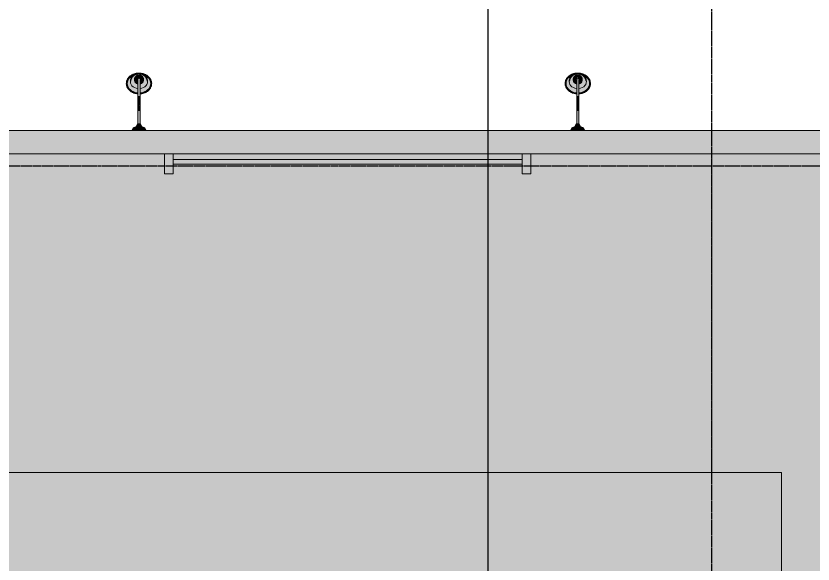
# Model space of a CAD drawing. Header units: inches. Extents: x 9391 to 11530, y 1186 to 2858.
# Drawn here: x 10289.8 to 10563.9, y 2171.1 to 2359.4 of the extents above; entities that cross this region are included whole.
import ezdxf

# ---------------------------------------------------------------- set-up
doc = ezdxf.new("R2010")
doc.units = ezdxf.units.IN
doc.header["$MEASUREMENT"] = 0
doc.linetypes.add('Grid Line 1_2_', pattern=[0.875, 0.5, -0.125, 0.125, -0.125])
doc.linetypes.add('Čerchovaná', pattern=[0.625, 0.25, -0.1875, 0, -0.1875])
for name, color, linetype, lineweight in [('A-DOOR', 31, 'Continuous', 13), ('A-DOOR-1', 31, 'Čerchovaná', 9), ('A-ROOF', 132, 'Continuous', 13), ('A-ROOF-1', 132, 'Continuous', 5), ('E-LITE-EQPM', 33, 'Continuous', 9), ('G-ANNO-SYMB-1', 111, 'Continuous', 30), ('S-FNDN', 32, 'Continuous', 13), ('S-FNDN-1', 32, 'Continuous', 5), ('S-GRID-1', 1, 'Grid Line 1_2_', 30)]:
    doc.layers.add(name, color=color, linetype=linetype, lineweight=lineweight)

# ---------------------------------------------------------------- blocks, each defined once
blk = doc.blocks.new('Doors_Industrial_Loading-Systems_Sectional-Overhead-Door_Standard-Lift_Full-Vision - 3000 x 3000 mm-1714865-FLOOR PLAN - ROOF')
at = {"layer": 'A-DOOR'}
for p, q in [((-62.99, 4), (-62.99, 10.89)), ((-62.99, 10.89), (-60.04, 10.89)), ((-60.04, 10.89), (-60.04, 4)), ((62.99, 10.89), (60.04, 10.89)), ((60.04, 10.89), (60.04, 4)), ((62.99, 10.89), (60.04, 10.89)), ((60.04, 10.89), (60.04, 4)), ((62.99, 4), (62.99, 10.89)), ((62.99, 4), (62.99, 10.89)), ((-60.04, 7.54), (60.04, 7.54)), ((60.04, 5.97), (-60.04, 5.97)), ((-60.04, 4), (-62.99, 4)), ((60.04, 4), (62.99, 4)), ((60.04, 4), (62.99, 4))]:
    blk.add_line(p, q, dxfattribs=at)
at = {"layer": 'A-DOOR-1'}
for p, q in [((-59.06, 4), (59.06, 4)), ((59.06, -4), (-59.06, -4))]:
    blk.add_line(p, q, dxfattribs=at)
blk = doc.blocks.new('265000 - LIGHTING - GOOSENECK LIGHTING - TYPE A - 265000 - Lighting - Gooseneck Lighting - Type A-V10-FLOOR PLAN - ROOF')
at = {"layer": 'E-LITE-EQPM'}
for points in [[(-12.63, 0.37), (-12.74, 1.21), (-12.91, 1.8), (-13.35, 2.67), (-13.66, 3.09), (-14.16, 3.6), (-14.93, 4.09), (-15.62, 4.31), (-16.18, 4.36), (-16.75, 4.29), (-17.25, 4.15), (-17.93, 3.76), (-18.37, 3.4), (-18.78, 2.93), (-19.1, 2.43), (-19.4, 1.76), (-19.63, 0.85), (-19.71, 0), (-19.63, 0), (-19.4, 1.44), (-18.88, 2.59), (-18.19, 3.43), (-17.23, 4.02), (-16.18, 4.22), (-15.05, 3.97), (-14.22, 3.49), (-13.29, 2.23), (-12.89, 1.15), (-12.79, 0.37), (-12.65, 0.37)], [(-12.79, 0.37), (-12.94, 1.38), (-13.49, 2.59), (-14.16, 3.42), (-15.12, 4.02), (-16.18, 4.22), (-17.32, 3.97), (-18.22, 3.4), (-18.99, 2.45), (-19.48, 1.15), (-19.61, 0), (-19.56, 0), (-19.42, 0.95), (-19.29, 1.38), (-19.21, 1.55), (-18.61, 2.69), (-17.83, 3.49), (-16.75, 3.97), (-15.52, 3.93), (-14.46, 3.42), (-13.61, 2.48), (-13.08, 1.31), (-12.93, 0.37), (-12.84, 0.37)], [(-14.45, 0.37), (-14.61, 1.22), (-15.12, 2.12), (-15.91, 2.75), (-16.81, 2.97), (-17.7, 2.75), (-17.93, 2.67), (-18.31, 2.46), (-18.78, 2.05), (-18.99, 1.8), (-19.34, 1.15), (-19.48, 0.67), (-19.54, 0), (-19.08, 0), (-18.93, 0.63), (-18.63, 1.08), (-18.17, 1.4), (-17.8, 1.53), (-17.24, 1.53), (-16.7, 1.33), (-16.3, 0.99), (-16.03, 0.52), (-15.99, 0.37), (-14.48, 0.37)], [(-12.95, 0.37), (-13.09, 1.38), (-13.73, 2.67), (-14.64, 3.54), (-15.61, 3.97), (-16.75, 3.97), (-17.9, 3.42), (-18.76, 2.48), (-19.31, 1.31), (-19.25, 1.36), (-18.78, 2.05), (-18.36, 2.42), (-18.04, 2.62), (-17.53, 2.81), (-17.26, 2.88), (-16.75, 2.96), (-15.81, 2.68), (-15.08, 2.08), (-14.57, 1.14), (-14.45, 0.37), (-13.09, 0.37)], [(-12.63, -0.38), (-12.79, -0.38), (-12.94, -1.38), (-13.49, -2.59), (-14.16, -3.42), (-15.18, -4.03), (-16.18, -4.22), (-17.32, -3.97), (-18.22, -3.4), (-19.02, -2.36), (-19.47, -1.2), (-19.63, 0), (-19.71, 0), (-19.6, -1.1), (-19.27, -2.11), (-18.73, -3), (-18.59, -3.18), (-18.05, -3.68), (-17.51, -4.02), (-16.99, -4.22), (-16.5, -4.33), (-16.16, -4.36), (-15.52, -4.27), (-14.94, -4.08), (-14.54, -3.87), (-13.9, -3.37), (-13.66, -3.09), (-13.3, -2.59), (-12.89, -1.75), (-12.68, -1), (-12.64, -0.43)], [(-12.79, -0.38), (-12.95, -0.38), (-13.1, -1.39), (-13.66, -2.59), (-14.64, -3.54), (-15.61, -3.97), (-16.75, -3.97), (-17.9, -3.42), (-18.76, -2.48), (-19.38, -1.08), (-19.54, -0.43), (-19.56, 0), (-19.63, 0), (-19.43, -1.38), (-18.88, -2.6), (-18.21, -3.42), (-17.25, -4.02), (-16.18, -4.22), (-15.05, -3.97), (-14.16, -3.42), (-13.4, -2.48), (-12.89, -1.2), (-12.82, -0.67)], [(-14.45, -0.38), (-16.01, -0.41), (-16.07, -0.6), (-16.36, -1.06), (-16.83, -1.4), (-17.35, -1.54), (-17.9, -1.5), (-18.36, -1.29), (-18.72, -0.97), (-18.99, -0.46), (-19.08, 0), (-19.56, 0), (-19.5, -0.67), (-19.26, -1.31), (-18.94, -1.85), (-18.5, -2.31), (-17.92, -2.69), (-17.72, -2.77), (-16.81, -2.97), (-15.88, -2.74), (-15.08, -2.08), (-14.57, -1.14), (-14.48, -0.57)], [(-16.07, -0.38), (-16.26, -0.41), (-16.34, -0.66), (-16.87, -1.15), (-17.47, -1.31), (-18.18, -1.08), (-18.61, -0.62), (-18.78, 0), (-18.97, 0), (-18.72, -0.79), (-18.21, -1.3), (-17.47, -1.5), (-16.72, -1.3), (-16.17, -0.75), (-16.1, -0.48)], [(-16.07, 0.37), (-16.17, 0.75), (-16.77, 1.31), (-17.47, 1.5), (-18.27, 1.24), (-18.77, 0.74), (-18.95, 0), (-18.78, 0), (-18.57, 0.69), (-18.05, 1.16), (-17.43, 1.3), (-16.77, 1.1), (-16.32, 0.6), (-16.21, 0.37), (-16.08, 0.37)], [(-16.26, 0.37), (-16.33, 0.66), (-16.87, 1.15), (-17.47, 1.31), (-18.18, 1.08), (-18.61, 0.62), (-18.78, 0), (-18.53, 0.03), (-18.28, 0.67), (-17.79, 1.02), (-17.1, 0.99), (-16.6, 0.63), (-16.5, 0.37), (-16.31, 0.37)], [(-16.26, -0.38), (-16.52, -0.38), (-16.64, -0.66), (-17.14, -1.02), (-17.83, -0.99), (-18.35, -0.59), (-18.54, 0), (-18.78, 0), (-18.59, -0.67), (-18.05, -1.16), (-17.43, -1.3), (-16.77, -1.1), (-16.31, -0.59), (-16.26, -0.39)], [(-16.52, 0.37), (-16.6, 0.63), (-17.14, 1.02), (-17.83, 1), (-18.35, 0.57), (-18.54, 0), (-18, 0.04), (-17.84, 0.39), (-17.44, 0.53), (-17, 0.37), (-16.75, 0.37)], [(-16.52, -0.38), (-17.13, -0.4), (-17.49, -0.53), (-17.85, -0.37), (-18.01, 0), (-18.54, 0), (-18.28, -0.67), (-17.79, -1.02), (-17.1, -0.99), (-16.6, -0.63), (-16.55, -0.46)], [(-17.08, -0.38), (-17.64, -0.33), (-17.66, -0.28), (-17.68, -0.24), (-17.76, -0.23), (-17.83, -0.09), (-17.85, 0), (-18, -0.04), (-17.8, -0.4), (-17.44, -0.53), (-17.08, -0.38)], [(-17.08, 0.37), (-17.08, 0.38), (-17.49, 0.53), (-17.85, 0.37), (-17.97, 0), (-17.84, 0.03), (-17.77, 0.21), (-17.64, 0.33), (-17.47, 0.37), (-17.08, 0.37)], [(-11.84, 0), (-11.88, 0.19), (-11.99, 0.32), (-12.14, 0.37), (-17.64, 0.33), (-17.75, 0.24), (-17.83, 0.09), (-17.82, -0.12), (-17.75, -0.24), (-17.66, -0.28), (-17.64, -0.33), (-17.44, -0.38), (-12.06, -0.36), (-11.93, -0.27), (-11.85, -0.1)], [(-8.7, 0), (-8.74, 0.19), (-8.85, 0.32), (-8.99, 0.37), (-12.06, 0.36), (-11.93, 0.27), (-11.85, 0.1), (-11.85, -0.1), (-11.95, -0.29), (-12.06, -0.36), (-11.93, -0.38), (-8.92, -0.36), (-8.79, -0.27), (-8.71, -0.06)], [(-6.66, -0.06), (-6.66, 0.37), (-8.92, 0.36), (-8.79, 0.27), (-8.7, 0.04), (-8.73, -0.15), (-8.81, -0.29), (-8.92, -0.36), (-8.79, -0.38), (-6.66, -0.36), (-6.66, -0.1)], [(-2.25, -0.17), (-2.25, 0.37), (-6.66, 0.36), (-6.66, -0.38), (-2.25, -0.33), (-2.25, -0.19)], [(-2.11, 0.44), (-2.25, 0.3), (-2.25, 0), (-2.11, 0), (-2.11, 0.43)], [(-2.11, -0.27), (-2.11, 0), (-2.25, 0), (-2.22, -0.36), (-2.11, -0.4), (-2.11, -0.27)], [(-1.35, 0.93), (-2.11, 0.58), (-2.11, 0), (-1.35, 0), (-1.35, 0.87)], [(-1.35, -0.4), (-1.35, 0), (-2.11, -0.01), (-2.11, -0.63), (-1.35, -0.93), (-1.35, -0.43)], [(-0.98, 0.75), (-0.99, 1.92), (-1.35, 0.87), (-1.35, 0), (-0.98, 0), (-0.98, 0.75)], [(-0.98, -0.43), (-0.98, 0), (-1.35, -0.02), (-1.33, -0.99), (-0.98, -1.92), (-0.98, -0.53)], [(0, 0), (0, 2.4), (-0.98, 1.92), (-0.98, 0), (-0.82, 0)], [(0, -1.95), (0, 0), (-0.98, 0), (-0.98, -1.95), (0, -2.4), (0, -2.16)], [(-12.95, -0.38), (-14.45, -0.38), (-14.58, -1.16), (-15.12, -2.12), (-15.88, -2.74), (-16.81, -2.97), (-17.75, -2.76), (-17.93, -2.68), (-18.36, -2.41), (-18.78, -2.04), (-19.11, -1.6), (-19.28, -1.35), (-19.2, -1.55), (-18.7, -2.6), (-17.73, -3.54), (-16.75, -3.97), (-15.52, -3.93), (-14.46, -3.42), (-13.61, -2.48), (-13.08, -1.31), (-13.05, -1.08)]]:
    blk.add_hatch(color=256, dxfattribs=at).paths.add_polyline_path(points, flags=0)
h = blk.add_hatch(color=256, dxfattribs=at)
h.paths.add_polyline_path([(-16.17, 0.75), (-16.33, 1.02), (-16.41, 1.1), (-16.83, 1.4), (-17.37, 1.54), (-17.87, 1.51), (-18.35, 1.3), (-18.72, 0.97), (-18.98, 0.51), (-19.08, 0), (-18.97, 0), (-18.76, 0.75), (-18.21, 1.3), (-17.47, 1.5), (-16.66, 1.24), (-16.19, 0.77)], flags=0)
h.paths.add_polyline_path([(-16.01, 0.37), (-16.07, 0.6), (-16.14, 0.66), (-16.04, 0.37), (-16.01, 0.37)], flags=0)
h = blk.add_hatch(color=256, dxfattribs=at)
h.paths.add_polyline_path([(-16.17, -0.75), (-16.77, -1.31), (-17.47, -1.5), (-18.27, -1.24), (-18.79, -0.67), (-18.99, 0), (-19.08, 0), (-18.97, -0.56), (-18.63, -1.08), (-18.17, -1.4), (-17.76, -1.53), (-17.24, -1.53), (-16.68, -1.31), (-16.28, -0.95), (-16.19, -0.8)], flags=0)
h.paths.add_polyline_path([(-16.01, -0.38), (-16.07, -0.4), (-16.11, -0.67), (-16.03, -0.48), (-16.01, -0.4)], flags=0)
for p, q in [((-8.99, 0.37), (-12.14, 0.37)), ((-2.25, 0.37), (-6.66, 0.37)), ((-2.11, 0.63), (-2.25, 0.49)), ((-2.25, 0.38), (-2.25, 0)), ((-2.25, 0.37), (-2.25, 0.36)), ((-1.35, 0.98), (-2.11, 0.63)), ((-2.11, 0), (-2.11, 0.63)), ((-0.98, 2), (-1.35, 0.98)), ((-1.35, 0.93), (-1.35, 0)), ((0, 2.46), (-0.98, 2)), ((-0.98, 1.95), (-0.98, 0)), ((-12.14, -0.38), (-8.99, -0.38)), ((-6.66, -0.38), (-2.25, -0.38)), ((-2.25, 0), (-2.25, -0.38)), ((-2.25, -0.36), (-2.25, -0.38)), ((-2.25, -0.49), (-2.11, -0.63)), ((-2.11, -0.63), (-2.11, 0)), ((-2.11, -0.63), (-1.35, -0.98)), ((-1.35, 0), (-1.35, -0.93)), ((-1.35, -0.98), (-0.98, -2)), ((-0.98, 0), (-0.98, -1.95)), ((-0.98, -2), (0, -2.46))]:
    blk.add_line(p, q, dxfattribs=at)
at = {"layer": 'E-LITE-EQPM', "flags": 128}
for points in [[(-12.59, 0.37), (-12.61, 0.52), (-12.63, 0.69), (-12.65, 0.86), (-12.68, 1.03), (-12.72, 1.2), (-12.76, 1.37), (-12.81, 1.53), (-12.86, 1.69), (-12.92, 1.85), (-12.98, 2.01), (-13.05, 2.16), (-13.12, 2.31), (-13.2, 2.46), (-13.28, 2.6), (-13.37, 2.74), (-13.46, 2.87), (-13.56, 3), (-13.66, 3.12), (-13.76, 3.24), (-13.87, 3.35), (-13.98, 3.46), (-14.1, 3.57), (-14.22, 3.66), (-14.34, 3.76), (-14.46, 3.84), (-14.59, 3.92), (-14.72, 3.99), (-14.85, 4.06), (-14.99, 4.12), (-15.12, 4.18), (-15.26, 4.22), (-15.4, 4.26), (-15.54, 4.3), (-15.68, 4.32), (-15.83, 4.34), (-15.97, 4.35), (-16.11, 4.36), (-16.26, 4.36), (-16.4, 4.35), (-16.54, 4.33), (-16.68, 4.31), (-16.83, 4.28), (-16.97, 4.24), (-17.11, 4.2), (-17.24, 4.15), (-17.38, 4.09), (-17.51, 4.03), (-17.64, 3.96), (-17.77, 3.89), (-17.9, 3.8), (-18.02, 3.71), (-18.14, 3.62), (-18.26, 3.52), (-18.37, 3.41), (-18.48, 3.3), (-18.59, 3.19), (-18.69, 3.07), (-18.79, 2.94), (-18.88, 2.81), (-18.97, 2.67), (-19.06, 2.53), (-19.14, 2.39), (-19.21, 2.24), (-19.28, 2.09), (-19.35, 1.94), (-19.41, 1.78), (-19.47, 1.62), (-19.52, 1.46), (-19.56, 1.29), (-19.6, 1.12), (-19.64, 0.96), (-19.66, 0.78), (-19.69, 0.61), (-19.7, 0.44), (-19.72, 0.27), (-19.72, 0.09), (-19.72, 0)], [(-17.06, 2.95), (-17.2, 2.93), (-17.33, 2.91), (-17.46, 2.87), (-17.59, 2.83), (-17.72, 2.79), (-17.84, 2.74), (-17.96, 2.68), (-18.07, 2.62), (-18.18, 2.56), (-18.29, 2.49), (-18.39, 2.41), (-18.49, 2.34), (-18.58, 2.26), (-18.67, 2.18), (-18.76, 2.09), (-18.84, 2.01), (-18.91, 1.92), (-18.98, 1.83), (-19.05, 1.74), (-19.11, 1.64), (-19.17, 1.55), (-19.22, 1.45), (-19.27, 1.36), (-19.32, 1.26), (-19.36, 1.16), (-19.4, 1.06), (-19.43, 0.97), (-19.46, 0.87), (-19.49, 0.77), (-19.51, 0.67), (-19.54, 0.57), (-19.55, 0.47), (-19.57, 0.37), (-19.58, 0.27), (-19.58, 0.17), (-19.59, 0.07), (-19.59, 0)], [(-16.9, 2.84), (-17.04, 2.83), (-17.16, 2.81), (-17.29, 2.78), (-17.42, 2.75), (-17.54, 2.72), (-17.66, 2.67), (-17.78, 2.62), (-17.89, 2.57), (-18, 2.51), (-18.11, 2.45), (-18.21, 2.39), (-18.31, 2.32), (-18.4, 2.25), (-18.49, 2.17), (-18.58, 2.09), (-18.66, 2.01), (-18.74, 1.93), (-18.81, 1.84), (-18.88, 1.76), (-18.94, 1.67), (-19, 1.58), (-19.06, 1.49), (-19.11, 1.4), (-19.16, 1.31), (-19.2, 1.22), (-19.24, 1.12), (-19.28, 1.03), (-19.31, 0.93), (-19.34, 0.84), (-19.37, 0.74), (-19.39, 0.65), (-19.41, 0.55), (-19.43, 0.45), (-19.44, 0.36), (-19.45, 0.26), (-19.46, 0.17), (-19.46, 0.07), (-19.46, 0)], [(-18.5, 2.86), (-18.6, 2.74), (-18.7, 2.61), (-18.79, 2.47), (-18.87, 2.34), (-18.95, 2.2), (-19.02, 2.06), (-19.09, 1.92), (-19.15, 1.77), (-19.21, 1.63), (-19.26, 1.48), (-19.31, 1.33), (-19.35, 1.18), (-19.39, 1.03)], [(-18.2, 3.01), (-18.31, 2.9), (-18.41, 2.78), (-18.51, 2.65), (-18.6, 2.53), (-18.69, 2.4), (-18.77, 2.26), (-18.84, 2.13), (-18.91, 1.99), (-18.98, 1.85), (-19.04, 1.71)], [(-19.72, 0), (-19.72, -0.17), (-19.71, -0.35), (-19.7, -0.52), (-19.68, -0.69), (-19.65, -0.86), (-19.62, -1.03), (-19.58, -1.2), (-19.54, -1.37), (-19.49, -1.53), (-19.44, -1.69), (-19.38, -1.85), (-19.32, -2.01), (-19.25, -2.16), (-19.18, -2.31), (-19.1, -2.46), (-19.02, -2.6), (-18.93, -2.74), (-18.84, -2.87), (-18.74, -3), (-18.64, -3.12), (-18.54, -3.24), (-18.43, -3.35), (-18.32, -3.46), (-18.21, -3.57), (-18.09, -3.66), (-17.97, -3.76), (-17.84, -3.84), (-17.71, -3.92), (-17.58, -3.99), (-17.45, -4.06), (-17.32, -4.12), (-17.18, -4.18), (-17.04, -4.22), (-16.9, -4.26), (-16.76, -4.3), (-16.62, -4.32), (-16.48, -4.34), (-16.33, -4.35), (-16.19, -4.36), (-16.05, -4.36), (-15.9, -4.35), (-15.76, -4.33), (-15.62, -4.31), (-15.48, -4.28), (-15.34, -4.24), (-15.2, -4.2), (-15.06, -4.15), (-14.92, -4.09), (-14.79, -4.03), (-14.66, -3.96), (-14.53, -3.89), (-14.4, -3.8), (-14.28, -3.71), (-14.16, -3.62), (-14.04, -3.52), (-13.93, -3.41), (-13.82, -3.3), (-13.71, -3.19), (-13.61, -3.07), (-13.51, -2.94), (-13.42, -2.81), (-13.33, -2.67), (-13.24, -2.53), (-13.16, -2.39), (-13.09, -2.24), (-13.02, -2.09), (-12.95, -1.94), (-12.89, -1.78), (-12.84, -1.62), (-12.79, -1.46), (-12.74, -1.29), (-12.7, -1.12), (-12.67, -0.96), (-12.64, -0.78), (-12.62, -0.61), (-12.6, -0.44), (-12.59, -0.38)], [(-19.59, 0), (-19.59, -0.1), (-19.58, -0.2), (-19.57, -0.3), (-19.56, -0.4), (-19.55, -0.5), (-19.53, -0.6), (-19.51, -0.7), (-19.48, -0.8), (-19.45, -0.9), (-19.42, -1), (-19.38, -1.1), (-19.35, -1.2), (-19.3, -1.3), (-19.25, -1.39), (-19.2, -1.49), (-19.15, -1.58), (-19.09, -1.68), (-19.02, -1.77), (-18.96, -1.86), (-18.88, -1.95), (-18.81, -2.04), (-18.73, -2.12), (-18.64, -2.21), (-18.55, -2.29), (-18.46, -2.37), (-18.36, -2.44), (-18.25, -2.51), (-18.14, -2.58), (-18.03, -2.64), (-17.92, -2.7), (-17.8, -2.76), (-17.67, -2.8), (-17.55, -2.85), (-17.42, -2.88), (-17.28, -2.92), (-17.15, -2.94), (-17.06, -2.95)], [(-19.46, 0), (-19.46, -0.1), (-19.46, -0.19), (-19.45, -0.29), (-19.44, -0.39), (-19.42, -0.48), (-19.4, -0.58), (-19.38, -0.67), (-19.36, -0.77), (-19.33, -0.86), (-19.3, -0.96), (-19.27, -1.05), (-19.23, -1.15), (-19.19, -1.24), (-19.14, -1.33), (-19.09, -1.43), (-19.04, -1.52), (-18.98, -1.61), (-18.92, -1.7), (-18.86, -1.78), (-18.79, -1.87), (-18.71, -1.95), (-18.64, -2.04), (-18.55, -2.11), (-18.47, -2.19), (-18.38, -2.27), (-18.28, -2.34), (-18.18, -2.41), (-18.08, -2.47), (-17.97, -2.53), (-17.86, -2.59), (-17.75, -2.64), (-17.63, -2.69), (-17.51, -2.73), (-17.38, -2.76), (-17.26, -2.79), (-17.13, -2.82), (-17, -2.83), (-16.9, -2.84)], [(-12.14, 0.37), (-12.21, 0.37), (-12.29, 0.37), (-12.38, 0.37), (-12.47, 0.37), (-12.56, 0.37), (-12.65, 0.37), (-12.75, 0.37), (-12.85, 0.37), (-12.95, 0.37), (-13.05, 0.37), (-13.16, 0.37), (-13.27, 0.37), (-13.38, 0.37), (-13.49, 0.37), (-13.61, 0.37), (-13.72, 0.37), (-13.84, 0.37), (-13.96, 0.37), (-14.08, 0.37), (-14.2, 0.37), (-14.32, 0.37), (-14.44, 0.37), (-14.56, 0.37), (-14.68, 0.37), (-14.8, 0.37), (-14.91, 0.37), (-15.03, 0.37), (-15.15, 0.37), (-15.27, 0.37), (-15.38, 0.37), (-15.49, 0.37), (-15.61, 0.37), (-15.72, 0.37), (-15.82, 0.37), (-15.93, 0.37), (-16.03, 0.37), (-16.14, 0.37), (-16.23, 0.37), (-16.33, 0.37), (-16.42, 0.37), (-16.51, 0.37), (-16.6, 0.37), (-16.68, 0.37), (-16.76, 0.37), (-16.83, 0.37), (-16.91, 0.37), (-16.97, 0.37), (-17.04, 0.37), (-17.1, 0.37), (-17.15, 0.37), (-17.2, 0.37), (-17.25, 0.37), (-17.29, 0.37), (-17.33, 0.37), (-17.36, 0.37), (-17.39, 0.37), (-17.42, 0.37), (-17.44, 0.37), (-17.45, 0.37), (-17.46, 0.37), (-17.47, 0.37), (-17.47, 0.37)], [(-8.99, 0.37), (-8.91, 0.37), (-8.83, 0.37), (-8.75, 0.37), (-8.66, 0.37), (-8.57, 0.37), (-8.48, 0.37), (-8.38, 0.37), (-8.28, 0.37), (-8.18, 0.37), (-8.07, 0.37), (-7.97, 0.37), (-7.86, 0.37), (-7.75, 0.37), (-7.63, 0.37), (-7.52, 0.37), (-7.4, 0.37), (-7.29, 0.37), (-7.17, 0.37), (-7.05, 0.37), (-6.93, 0.37), (-6.81, 0.37), (-6.69, 0.37), (-6.66, 0.37)], [(-19.37, -1.1), (-19.34, -1.22), (-19.3, -1.37), (-19.25, -1.52), (-19.2, -1.66), (-19.14, -1.81), (-19.07, -1.95), (-19, -2.09), (-18.93, -2.23), (-18.85, -2.37), (-18.76, -2.51), (-18.67, -2.64), (-18.58, -2.77), (-18.5, -2.86)], [(-19.02, -1.76), (-18.96, -1.9), (-18.89, -2.04), (-18.82, -2.17), (-18.74, -2.31), (-18.66, -2.44), (-18.57, -2.57), (-18.48, -2.69), (-18.38, -2.82), (-18.27, -2.94), (-18.2, -3.01)], [(-17.47, -0.38), (-17.46, -0.38), (-17.46, -0.38), (-17.44, -0.38), (-17.43, -0.38), (-17.41, -0.38), (-17.38, -0.38), (-17.35, -0.38), (-17.31, -0.38), (-17.27, -0.38), (-17.23, -0.38), (-17.18, -0.38), (-17.13, -0.38), (-17.07, -0.38), (-17.01, -0.38), (-16.94, -0.38), (-16.87, -0.38), (-16.8, -0.38), (-16.72, -0.38), (-16.64, -0.38), (-16.56, -0.38), (-16.47, -0.38), (-16.38, -0.38), (-16.28, -0.38), (-16.19, -0.38), (-16.09, -0.38), (-15.99, -0.38), (-15.88, -0.38), (-15.77, -0.38), (-15.66, -0.38), (-15.55, -0.38), (-15.44, -0.38), (-15.33, -0.38), (-15.21, -0.38), (-15.09, -0.38), (-14.98, -0.38), (-14.86, -0.38), (-14.74, -0.38), (-14.62, -0.38), (-14.5, -0.38), (-14.38, -0.38), (-14.26, -0.38), (-14.14, -0.38), (-14.02, -0.38), (-13.9, -0.38), (-13.78, -0.38), (-13.67, -0.38), (-13.55, -0.38), (-13.44, -0.38), (-13.33, -0.38), (-13.22, -0.38), (-13.11, -0.38), (-13, -0.38), (-12.9, -0.38), (-12.8, -0.38), (-12.7, -0.38), (-12.61, -0.38), (-12.51, -0.38), (-12.42, -0.38), (-12.34, -0.38), (-12.25, -0.38), (-12.18, -0.38), (-12.14, -0.38)], [(-6.66, -0.38), (-6.78, -0.38), (-6.9, -0.38), (-7.02, -0.38), (-7.14, -0.38), (-7.26, -0.38), (-7.37, -0.38), (-7.49, -0.38), (-7.6, -0.38), (-7.72, -0.38), (-7.83, -0.38), (-7.94, -0.38), (-8.05, -0.38), (-8.15, -0.38), (-8.25, -0.38), (-8.35, -0.38), (-8.45, -0.38), (-8.55, -0.38), (-8.64, -0.38), (-8.73, -0.38), (-8.81, -0.38), (-8.89, -0.38), (-8.97, -0.38), (-8.99, -0.38)]]:
    blk.add_lwpolyline(points, dxfattribs=at)
at = {"layer": 'E-LITE-EQPM'}
for radius, start, end in [(1.5, 15.0075, 180), (1.5, 180, 344.9925), (1.31, 17.1521, 180), (1.31, 180, 342.8479), (1.07, 21.4494, 180), (1.07, 180, 338.5506), (0.543, 45, 180), (0.543, 180, 315), (0.375, 225, 240)]:
    blk.add_arc((-17.47, 0), radius, start, end, dxfattribs=at)
for centre, major_axis, start_param, end_param in [((-16.18, 0), (0, 4.22), 4.802645, 7.853982), ((-16.18, 0), (0, 4.03), 4.805548, 7.15585), ((-16.81, 0), (0, 2.97), 0.342292, 0.392699), ((-16.81, 0), (0, 2.97), 4.841947, 6.506974), ((-16.18, 0), (0, 4.22), 1.570796, 3.769911), ((-16.18, 0), (0, 4.03), 2.268928, 4.617529), ((-16.81, 0), (0, 2.97), 2.936171, 4.582831), ((-16.18, 0), (0, 4.22), 3.91069, 4.622133)]:
    blk.add_ellipse(centre, major_axis=major_axis, ratio=0.81557, start_param=start_param, end_param=end_param, dxfattribs=at)
for points, knots in [([(-15.98, 0.38), (-16, 0.44), (-16.08, 0.69), (-16.26, 0.99), (-16.54, 1.24), (-16.77, 1.39), (-16.98, 1.48), (-17.15, 1.52), (-17.29, 1.55), (-17.44, 1.56), (-17.61, 1.56), (-17.77, 1.54), (-17.93, 1.51), (-18.08, 1.46), (-18.2, 1.4), (-18.3, 1.35), (-18.39, 1.29), (-18.5, 1.21), (-18.6, 1.12), (-18.68, 1.04), (-18.75, 0.95), (-18.83, 0.84), (-18.9, 0.71), (-18.95, 0.61), (-18.99, 0.5), (-19.05, 0.3), (-19.08, 0.12), (-19.08, 0)], [0.0739566, 0.0739566, 0.0739566, 0.0739566, 0.1111111, 0.2222222, 0.2777778, 0.3333333, 0.3888889, 0.4166667, 0.4444444, 0.4791667, 0.5138889, 0.5486111, 0.5833333, 0.6180556, 0.6527778, 0.6701389, 0.6875, 0.7222222, 0.7569444, 0.7743056, 0.7916667, 0.8263889, 0.8611111, 0.8784722, 0.8958333, 0.9305556, 1, 1, 1, 1]), ([(-19.08, 0), (-19.08, -0.1), (-19.06, -0.24), (-19.02, -0.43), (-18.97, -0.56), (-18.92, -0.69), (-18.85, -0.81), (-18.79, -0.9), (-18.73, -0.97), (-18.69, -1.03), (-18.64, -1.07), (-18.58, -1.14), (-18.5, -1.21), (-18.4, -1.29), (-18.29, -1.36), (-18.17, -1.42), (-18.05, -1.47), (-17.93, -1.51), (-17.8, -1.54), (-17.67, -1.55), (-17.54, -1.56), (-17.41, -1.56), (-17.28, -1.55), (-17.15, -1.52), (-16.98, -1.48), (-16.77, -1.39), (-16.54, -1.24), (-16.26, -0.99), (-16.08, -0.69), (-16, -0.44), (-15.98, -0.38)], [0, 0, 0, 0, 0.0555556, 0.0833333, 0.1111111, 0.1388889, 0.1666667, 0.1944444, 0.2083333, 0.2222222, 0.2361111, 0.25, 0.2777778, 0.3055556, 0.3333333, 0.3611111, 0.3888889, 0.4166667, 0.4444444, 0.4722222, 0.5, 0.5277778, 0.5555556, 0.5833333, 0.6111111, 0.6666667, 0.7222222, 0.7777778, 0.8888889, 0.9260434, 0.9260434, 0.9260434, 0.9260434])]:
    blk.add_open_spline(points, degree=3, knots=knots, dxfattribs=at)
blk = doc.blocks.new('265000 - LIGHTING - GOOSENECK LIGHTING - TYPE A - 265000 - Lighting - Gooseneck Lighting - Type A-V11-FLOOR PLAN - ROOF')
at = {"layer": 'E-LITE-EQPM'}
for points in [[(-12.63, 0.37), (-12.74, 1.21), (-12.91, 1.8), (-13.35, 2.67), (-13.66, 3.09), (-14.16, 3.6), (-14.93, 4.09), (-15.62, 4.31), (-16.18, 4.36), (-16.75, 4.29), (-17.25, 4.15), (-17.93, 3.76), (-18.37, 3.4), (-18.78, 2.93), (-19.1, 2.43), (-19.4, 1.76), (-19.63, 0.85), (-19.71, 0), (-19.63, 0), (-19.4, 1.44), (-18.88, 2.59), (-18.19, 3.43), (-17.23, 4.02), (-16.18, 4.22), (-15.05, 3.97), (-14.22, 3.49), (-13.29, 2.23), (-12.89, 1.15), (-12.79, 0.37), (-12.65, 0.37)], [(-12.79, 0.37), (-12.94, 1.38), (-13.49, 2.59), (-14.16, 3.42), (-15.12, 4.02), (-16.18, 4.22), (-17.32, 3.97), (-18.22, 3.4), (-18.99, 2.45), (-19.47, 1.2), (-19.61, 0), (-19.56, 0), (-19.42, 0.95), (-19.29, 1.38), (-19.21, 1.55), (-18.61, 2.69), (-17.83, 3.49), (-16.75, 3.97), (-15.52, 3.93), (-14.46, 3.42), (-13.61, 2.48), (-13.08, 1.31), (-12.93, 0.37), (-12.84, 0.37)], [(-14.45, 0.37), (-14.61, 1.22), (-15.12, 2.12), (-15.91, 2.75), (-16.81, 2.97), (-17.7, 2.75), (-17.93, 2.67), (-18.31, 2.46), (-18.78, 2.05), (-18.99, 1.8), (-19.34, 1.15), (-19.48, 0.67), (-19.54, 0), (-19.08, 0), (-18.93, 0.63), (-18.63, 1.08), (-18.17, 1.4), (-17.8, 1.53), (-17.24, 1.53), (-16.7, 1.33), (-16.3, 0.99), (-16.03, 0.52), (-15.99, 0.37), (-14.48, 0.37)], [(-12.95, 0.37), (-13.09, 1.38), (-13.73, 2.67), (-14.64, 3.54), (-15.61, 3.97), (-16.75, 3.97), (-17.9, 3.42), (-18.76, 2.48), (-19.33, 1.2), (-19.25, 1.36), (-18.78, 2.05), (-18.36, 2.42), (-18.04, 2.62), (-17.53, 2.81), (-17.26, 2.88), (-16.75, 2.96), (-15.81, 2.68), (-15.09, 2.1), (-14.57, 1.14), (-14.45, 0.37), (-13.09, 0.37)], [(-12.63, -0.38), (-12.79, -0.38), (-12.94, -1.38), (-13.49, -2.59), (-14.16, -3.42), (-15.18, -4.03), (-16.18, -4.22), (-17.32, -3.97), (-18.22, -3.4), (-19.02, -2.36), (-19.47, -1.2), (-19.63, 0), (-19.71, 0), (-19.6, -1.1), (-19.27, -2.11), (-18.78, -2.93), (-18.59, -3.18), (-18.05, -3.68), (-17.51, -4.02), (-16.99, -4.22), (-16.5, -4.33), (-16.16, -4.36), (-15.52, -4.27), (-14.94, -4.08), (-14.54, -3.87), (-13.9, -3.37), (-13.66, -3.09), (-13.3, -2.59), (-12.89, -1.75), (-12.68, -1), (-12.64, -0.43)], [(-12.79, -0.38), (-12.95, -0.38), (-13.1, -1.39), (-13.74, -2.67), (-14.64, -3.54), (-15.61, -3.97), (-16.75, -3.97), (-17.9, -3.42), (-18.76, -2.48), (-19.38, -1.08), (-19.54, -0.43), (-19.56, 0), (-19.63, 0), (-19.43, -1.38), (-18.88, -2.6), (-18.21, -3.42), (-17.25, -4.02), (-16.18, -4.22), (-15.05, -3.97), (-14.16, -3.42), (-13.4, -2.48), (-12.89, -1.2), (-12.82, -0.67)], [(-14.45, -0.38), (-16.01, -0.41), (-16.07, -0.6), (-16.34, -1.04), (-16.83, -1.4), (-17.35, -1.54), (-17.9, -1.5), (-18.36, -1.29), (-18.72, -0.97), (-18.99, -0.46), (-19.08, 0), (-19.56, 0), (-19.5, -0.67), (-19.26, -1.31), (-18.94, -1.85), (-18.5, -2.31), (-17.92, -2.69), (-17.72, -2.77), (-16.81, -2.97), (-15.88, -2.74), (-15.08, -2.08), (-14.57, -1.14), (-14.48, -0.57)], [(-16.07, -0.38), (-16.26, -0.41), (-16.34, -0.66), (-16.87, -1.15), (-17.47, -1.31), (-18.18, -1.08), (-18.61, -0.62), (-18.78, 0), (-18.97, 0), (-18.7, -0.81), (-18.21, -1.3), (-17.47, -1.5), (-16.72, -1.3), (-16.16, -0.74), (-16.1, -0.48)], [(-16.07, 0.37), (-16.17, 0.75), (-16.78, 1.31), (-17.47, 1.5), (-18.27, 1.24), (-18.77, 0.74), (-18.95, 0), (-18.78, 0), (-18.57, 0.69), (-18.05, 1.16), (-17.43, 1.3), (-16.77, 1.1), (-16.32, 0.6), (-16.21, 0.37), (-16.08, 0.37)], [(-16.26, 0.37), (-16.33, 0.66), (-16.87, 1.15), (-17.47, 1.31), (-18.18, 1.08), (-18.61, 0.62), (-18.78, 0), (-18.53, 0.03), (-18.28, 0.67), (-17.79, 1.02), (-17.1, 0.99), (-16.6, 0.63), (-16.5, 0.37), (-16.31, 0.37)], [(-16.26, -0.38), (-16.52, -0.38), (-16.64, -0.66), (-17.14, -1.02), (-17.83, -0.99), (-18.35, -0.59), (-18.54, 0), (-18.78, 0), (-18.59, -0.67), (-18.05, -1.16), (-17.43, -1.3), (-16.77, -1.1), (-16.31, -0.59), (-16.26, -0.39)], [(-16.52, 0.37), (-16.6, 0.63), (-17.14, 1.02), (-17.8, 1.02), (-18.35, 0.57), (-18.54, 0), (-18, 0.04), (-17.84, 0.39), (-17.44, 0.53), (-17, 0.37), (-16.75, 0.37)], [(-16.52, -0.38), (-17.13, -0.4), (-17.49, -0.53), (-17.85, -0.37), (-18.01, 0), (-18.54, 0), (-18.28, -0.67), (-17.79, -1.02), (-17.1, -0.99), (-16.6, -0.63), (-16.55, -0.46)], [(-17.08, -0.38), (-17.64, -0.33), (-17.66, -0.28), (-17.68, -0.24), (-17.76, -0.23), (-17.83, -0.09), (-17.85, 0), (-18, -0.04), (-17.8, -0.4), (-17.44, -0.53), (-17.08, -0.38)], [(-17.08, 0.37), (-17.08, 0.38), (-17.49, 0.53), (-17.85, 0.37), (-17.97, 0), (-17.84, 0.03), (-17.77, 0.21), (-17.65, 0.32), (-17.47, 0.37), (-17.08, 0.37)], [(-11.84, 0), (-11.88, 0.19), (-11.99, 0.32), (-12.14, 0.37), (-17.61, 0.34), (-17.75, 0.24), (-17.83, 0.09), (-17.82, -0.12), (-17.75, -0.24), (-17.66, -0.28), (-17.64, -0.33), (-17.44, -0.38), (-12.06, -0.36), (-11.93, -0.27), (-11.85, -0.1)], [(-8.7, 0), (-8.74, 0.19), (-8.85, 0.32), (-8.99, 0.37), (-12.06, 0.36), (-11.93, 0.27), (-11.85, 0.1), (-11.85, -0.1), (-11.95, -0.29), (-12.06, -0.36), (-11.93, -0.38), (-8.92, -0.36), (-8.79, -0.27), (-8.71, -0.06)], [(-6.66, -0.06), (-6.66, 0.37), (-8.92, 0.36), (-8.79, 0.27), (-8.7, 0.04), (-8.73, -0.15), (-8.81, -0.29), (-8.92, -0.36), (-8.79, -0.38), (-6.66, -0.36), (-6.66, -0.1)], [(-2.25, -0.19), (-2.25, 0.37), (-6.66, 0.36), (-6.66, -0.38), (-2.25, -0.33), (-2.25, -0.2)], [(-2.11, 0.44), (-2.25, 0.3), (-2.25, 0), (-2.11, 0), (-2.11, 0.43)], [(-2.11, -0.27), (-2.11, 0), (-2.25, 0), (-2.22, -0.36), (-2.11, -0.4), (-2.11, -0.3)], [(-1.35, 0.93), (-2.11, 0.58), (-2.11, 0), (-1.35, 0), (-1.35, 0.87)], [(-1.35, -0.4), (-1.35, 0), (-2.11, -0.01), (-2.11, -0.63), (-1.35, -0.93), (-1.35, -0.43)], [(-0.98, 0.75), (-0.99, 1.92), (-1.35, 0.87), (-1.35, 0), (-0.98, 0), (-0.98, 0.75)], [(-0.98, -0.43), (-0.98, 0), (-1.35, -0.02), (-1.33, -0.99), (-0.98, -1.92), (-0.98, -0.53)], [(0, 0), (0, 2.4), (-0.98, 1.92), (-0.98, 0), (-0.82, 0)], [(0, 0), (-0.98, 0), (-0.98, -1.95), (0, -2.4), (0, -0.53)], [(-12.95, -0.38), (-14.45, -0.38), (-14.58, -1.16), (-15.12, -2.12), (-15.88, -2.74), (-16.81, -2.97), (-17.75, -2.76), (-17.95, -2.67), (-18.36, -2.41), (-18.78, -2.04), (-19.11, -1.6), (-19.28, -1.35), (-19.2, -1.55), (-18.7, -2.6), (-17.73, -3.54), (-16.75, -3.97), (-15.52, -3.93), (-14.46, -3.42), (-13.61, -2.48), (-13.08, -1.31), (-13.05, -1.08)]]:
    blk.add_hatch(color=256, dxfattribs=at).paths.add_polyline_path(points, flags=0)
h = blk.add_hatch(color=256, dxfattribs=at)
h.paths.add_polyline_path([(-16.17, 0.75), (-16.33, 1.02), (-16.41, 1.1), (-16.83, 1.4), (-17.37, 1.54), (-17.87, 1.51), (-18.35, 1.3), (-18.72, 0.97), (-18.98, 0.51), (-19.08, 0), (-18.97, 0), (-18.76, 0.75), (-18.21, 1.3), (-17.47, 1.5), (-16.66, 1.24), (-16.19, 0.77)], flags=0)
h.paths.add_polyline_path([(-16.01, 0.37), (-16.07, 0.6), (-16.14, 0.66), (-16.04, 0.37), (-16.01, 0.37)], flags=0)
h = blk.add_hatch(color=256, dxfattribs=at)
h.paths.add_polyline_path([(-16.17, -0.75), (-16.77, -1.31), (-17.47, -1.5), (-18.27, -1.24), (-18.79, -0.67), (-18.99, 0), (-19.08, 0), (-18.97, -0.56), (-18.6, -1.1), (-18.17, -1.4), (-17.76, -1.53), (-17.24, -1.53), (-16.68, -1.31), (-16.28, -0.95), (-16.19, -0.8)], flags=0)
h.paths.add_polyline_path([(-16.01, -0.38), (-16.07, -0.4), (-16.11, -0.67), (-16.03, -0.48), (-16.01, -0.4)], flags=0)
for p, q in [((-8.99, 0.37), (-12.14, 0.37)), ((-2.25, 0.37), (-6.66, 0.37)), ((-2.11, 0.63), (-2.25, 0.49)), ((-2.25, 0.38), (-2.25, 0)), ((-2.25, 0.37), (-2.25, 0.36)), ((-1.35, 0.98), (-2.11, 0.63)), ((-2.11, 0), (-2.11, 0.63)), ((-0.98, 2), (-1.35, 0.98)), ((-1.35, 0.93), (-1.35, 0)), ((0, 2.46), (-0.98, 2)), ((-0.98, 1.95), (-0.98, 0)), ((-12.14, -0.38), (-8.99, -0.38)), ((-6.66, -0.38), (-2.25, -0.38)), ((-2.25, 0), (-2.25, -0.38)), ((-2.25, -0.36), (-2.25, -0.38)), ((-2.25, -0.49), (-2.11, -0.63)), ((-2.11, -0.63), (-2.11, 0)), ((-2.11, -0.63), (-1.35, -0.98)), ((-1.35, 0), (-1.35, -0.93)), ((-1.35, -0.98), (-0.98, -2)), ((-0.98, 0), (-0.98, -1.95)), ((-0.98, -2), (0, -2.46))]:
    blk.add_line(p, q, dxfattribs=at)
at = {"layer": 'E-LITE-EQPM', "flags": 128}
for points in [[(-12.59, 0.37), (-12.61, 0.52), (-12.63, 0.69), (-12.65, 0.86), (-12.68, 1.03), (-12.72, 1.2), (-12.76, 1.37), (-12.81, 1.53), (-12.86, 1.69), (-12.92, 1.85), (-12.98, 2.01), (-13.05, 2.16), (-13.12, 2.31), (-13.2, 2.46), (-13.28, 2.6), (-13.37, 2.74), (-13.46, 2.87), (-13.56, 3), (-13.66, 3.12), (-13.76, 3.24), (-13.87, 3.35), (-13.98, 3.46), (-14.1, 3.57), (-14.22, 3.66), (-14.34, 3.76), (-14.46, 3.84), (-14.59, 3.92), (-14.72, 3.99), (-14.85, 4.06), (-14.99, 4.12), (-15.12, 4.18), (-15.26, 4.22), (-15.4, 4.26), (-15.54, 4.3), (-15.68, 4.32), (-15.83, 4.34), (-15.97, 4.35), (-16.11, 4.36), (-16.26, 4.36), (-16.4, 4.35), (-16.54, 4.33), (-16.68, 4.31), (-16.83, 4.28), (-16.97, 4.24), (-17.11, 4.2), (-17.24, 4.15), (-17.38, 4.09), (-17.51, 4.03), (-17.64, 3.96), (-17.77, 3.89), (-17.9, 3.8), (-18.02, 3.71), (-18.14, 3.62), (-18.26, 3.52), (-18.37, 3.41), (-18.48, 3.3), (-18.59, 3.19), (-18.69, 3.07), (-18.79, 2.94), (-18.88, 2.81), (-18.97, 2.67), (-19.06, 2.53), (-19.14, 2.39), (-19.21, 2.24), (-19.28, 2.09), (-19.35, 1.94), (-19.41, 1.78), (-19.47, 1.62), (-19.52, 1.46), (-19.56, 1.29), (-19.6, 1.12), (-19.64, 0.96), (-19.66, 0.78), (-19.69, 0.61), (-19.7, 0.44), (-19.72, 0.27), (-19.72, 0.09), (-19.72, 0)], [(-17.06, 2.95), (-17.2, 2.93), (-17.33, 2.91), (-17.46, 2.87), (-17.59, 2.83), (-17.72, 2.79), (-17.84, 2.74), (-17.96, 2.68), (-18.07, 2.62), (-18.18, 2.56), (-18.29, 2.49), (-18.39, 2.41), (-18.49, 2.34), (-18.58, 2.26), (-18.67, 2.18), (-18.76, 2.09), (-18.84, 2.01), (-18.91, 1.92), (-18.98, 1.83), (-19.05, 1.74), (-19.11, 1.64), (-19.17, 1.55), (-19.22, 1.45), (-19.27, 1.36), (-19.32, 1.26), (-19.36, 1.16), (-19.4, 1.06), (-19.43, 0.97), (-19.46, 0.87), (-19.49, 0.77), (-19.51, 0.67), (-19.54, 0.57), (-19.55, 0.47), (-19.57, 0.37), (-19.58, 0.27), (-19.58, 0.17), (-19.59, 0.07), (-19.59, 0)], [(-16.9, 2.84), (-17.04, 2.83), (-17.16, 2.81), (-17.29, 2.78), (-17.42, 2.75), (-17.54, 2.72), (-17.66, 2.67), (-17.78, 2.62), (-17.89, 2.57), (-18, 2.51), (-18.11, 2.45), (-18.21, 2.39), (-18.31, 2.32), (-18.4, 2.25), (-18.49, 2.17), (-18.58, 2.09), (-18.66, 2.01), (-18.74, 1.93), (-18.81, 1.84), (-18.88, 1.76), (-18.94, 1.67), (-19, 1.58), (-19.06, 1.49), (-19.11, 1.4), (-19.16, 1.31), (-19.2, 1.22), (-19.24, 1.12), (-19.28, 1.03), (-19.31, 0.93), (-19.34, 0.84), (-19.37, 0.74), (-19.39, 0.65), (-19.41, 0.55), (-19.43, 0.45), (-19.44, 0.36), (-19.45, 0.26), (-19.46, 0.17), (-19.46, 0.07), (-19.46, 0)], [(-18.5, 2.86), (-18.6, 2.74), (-18.7, 2.61), (-18.79, 2.47), (-18.87, 2.34), (-18.95, 2.2), (-19.02, 2.06), (-19.09, 1.92), (-19.15, 1.77), (-19.21, 1.63), (-19.26, 1.48), (-19.31, 1.33), (-19.35, 1.18), (-19.39, 1.03)], [(-18.2, 3.01), (-18.31, 2.9), (-18.41, 2.78), (-18.51, 2.65), (-18.6, 2.53), (-18.69, 2.4), (-18.77, 2.26), (-18.84, 2.13), (-18.91, 1.99), (-18.98, 1.85), (-19.04, 1.71)], [(-19.72, 0), (-19.72, -0.17), (-19.71, -0.35), (-19.7, -0.52), (-19.68, -0.69), (-19.65, -0.86), (-19.62, -1.03), (-19.58, -1.2), (-19.54, -1.37), (-19.49, -1.53), (-19.44, -1.69), (-19.38, -1.85), (-19.32, -2.01), (-19.25, -2.16), (-19.18, -2.31), (-19.1, -2.46), (-19.02, -2.6), (-18.93, -2.74), (-18.84, -2.87), (-18.74, -3), (-18.64, -3.12), (-18.54, -3.24), (-18.43, -3.35), (-18.32, -3.46), (-18.21, -3.57), (-18.09, -3.66), (-17.97, -3.76), (-17.84, -3.84), (-17.71, -3.92), (-17.58, -3.99), (-17.45, -4.06), (-17.32, -4.12), (-17.18, -4.18), (-17.04, -4.22), (-16.9, -4.26), (-16.76, -4.3), (-16.62, -4.32), (-16.48, -4.34), (-16.33, -4.35), (-16.19, -4.36), (-16.05, -4.36), (-15.9, -4.35), (-15.76, -4.33), (-15.62, -4.31), (-15.48, -4.28), (-15.34, -4.24), (-15.2, -4.2), (-15.06, -4.15), (-14.92, -4.09), (-14.79, -4.03), (-14.66, -3.96), (-14.53, -3.89), (-14.4, -3.8), (-14.28, -3.71), (-14.16, -3.62), (-14.04, -3.52), (-13.93, -3.41), (-13.82, -3.3), (-13.71, -3.19), (-13.61, -3.07), (-13.51, -2.94), (-13.42, -2.81), (-13.33, -2.67), (-13.24, -2.53), (-13.16, -2.39), (-13.09, -2.24), (-13.02, -2.09), (-12.95, -1.94), (-12.89, -1.78), (-12.84, -1.62), (-12.79, -1.46), (-12.74, -1.29), (-12.7, -1.12), (-12.67, -0.96), (-12.64, -0.78), (-12.62, -0.61), (-12.6, -0.44), (-12.59, -0.38)], [(-19.59, 0), (-19.59, -0.1), (-19.58, -0.2), (-19.57, -0.3), (-19.56, -0.4), (-19.55, -0.5), (-19.53, -0.6), (-19.51, -0.7), (-19.48, -0.8), (-19.45, -0.9), (-19.42, -1), (-19.38, -1.1), (-19.35, -1.2), (-19.3, -1.3), (-19.25, -1.39), (-19.2, -1.49), (-19.15, -1.58), (-19.09, -1.68), (-19.02, -1.77), (-18.96, -1.86), (-18.88, -1.95), (-18.81, -2.04), (-18.73, -2.12), (-18.64, -2.21), (-18.55, -2.29), (-18.46, -2.37), (-18.36, -2.44), (-18.25, -2.51), (-18.14, -2.58), (-18.03, -2.64), (-17.92, -2.7), (-17.8, -2.76), (-17.67, -2.8), (-17.55, -2.85), (-17.42, -2.88), (-17.28, -2.92), (-17.15, -2.94), (-17.06, -2.95)], [(-19.46, 0), (-19.46, -0.1), (-19.46, -0.19), (-19.45, -0.29), (-19.44, -0.39), (-19.42, -0.48), (-19.4, -0.58), (-19.38, -0.67), (-19.36, -0.77), (-19.33, -0.86), (-19.3, -0.96), (-19.27, -1.05), (-19.23, -1.15), (-19.19, -1.24), (-19.14, -1.33), (-19.09, -1.43), (-19.04, -1.52), (-18.98, -1.61), (-18.92, -1.7), (-18.86, -1.78), (-18.79, -1.87), (-18.71, -1.95), (-18.64, -2.04), (-18.55, -2.11), (-18.47, -2.19), (-18.38, -2.27), (-18.28, -2.34), (-18.18, -2.41), (-18.08, -2.47), (-17.97, -2.53), (-17.86, -2.59), (-17.75, -2.64), (-17.63, -2.69), (-17.51, -2.73), (-17.38, -2.76), (-17.26, -2.79), (-17.13, -2.82), (-17, -2.83), (-16.9, -2.84)], [(-12.14, 0.37), (-12.21, 0.37), (-12.29, 0.37), (-12.38, 0.37), (-12.47, 0.37), (-12.56, 0.37), (-12.65, 0.37), (-12.75, 0.37), (-12.85, 0.37), (-12.95, 0.37), (-13.05, 0.37), (-13.16, 0.37), (-13.27, 0.37), (-13.38, 0.37), (-13.49, 0.37), (-13.61, 0.37), (-13.72, 0.37), (-13.84, 0.37), (-13.96, 0.37), (-14.08, 0.37), (-14.2, 0.37), (-14.32, 0.37), (-14.44, 0.37), (-14.56, 0.37), (-14.68, 0.37), (-14.8, 0.37), (-14.91, 0.37), (-15.03, 0.37), (-15.15, 0.37), (-15.27, 0.37), (-15.38, 0.37), (-15.49, 0.37), (-15.61, 0.37), (-15.72, 0.37), (-15.82, 0.37), (-15.93, 0.37), (-16.03, 0.37), (-16.14, 0.37), (-16.23, 0.37), (-16.33, 0.37), (-16.42, 0.37), (-16.51, 0.37), (-16.6, 0.37), (-16.68, 0.37), (-16.76, 0.37), (-16.83, 0.37), (-16.91, 0.37), (-16.97, 0.37), (-17.04, 0.37), (-17.1, 0.37), (-17.15, 0.37), (-17.2, 0.37), (-17.25, 0.37), (-17.29, 0.37), (-17.33, 0.37), (-17.36, 0.37), (-17.39, 0.37), (-17.42, 0.37), (-17.44, 0.37), (-17.45, 0.37), (-17.46, 0.37), (-17.47, 0.37), (-17.47, 0.37)], [(-8.99, 0.37), (-8.91, 0.37), (-8.83, 0.37), (-8.75, 0.37), (-8.66, 0.37), (-8.57, 0.37), (-8.48, 0.37), (-8.38, 0.37), (-8.28, 0.37), (-8.18, 0.37), (-8.07, 0.37), (-7.97, 0.37), (-7.86, 0.37), (-7.75, 0.37), (-7.63, 0.37), (-7.52, 0.37), (-7.4, 0.37), (-7.29, 0.37), (-7.17, 0.37), (-7.05, 0.37), (-6.93, 0.37), (-6.81, 0.37), (-6.69, 0.37), (-6.66, 0.37)], [(-19.37, -1.1), (-19.34, -1.22), (-19.3, -1.37), (-19.25, -1.52), (-19.2, -1.66), (-19.14, -1.81), (-19.07, -1.95), (-19, -2.09), (-18.93, -2.23), (-18.85, -2.37), (-18.76, -2.51), (-18.67, -2.64), (-18.58, -2.77), (-18.5, -2.86)], [(-19.02, -1.76), (-18.96, -1.9), (-18.89, -2.04), (-18.82, -2.17), (-18.74, -2.31), (-18.66, -2.44), (-18.57, -2.57), (-18.48, -2.69), (-18.38, -2.82), (-18.27, -2.94), (-18.2, -3.01)], [(-17.47, -0.38), (-17.46, -0.38), (-17.46, -0.38), (-17.44, -0.38), (-17.43, -0.38), (-17.41, -0.38), (-17.38, -0.38), (-17.35, -0.38), (-17.31, -0.38), (-17.27, -0.38), (-17.23, -0.38), (-17.18, -0.38), (-17.13, -0.38), (-17.07, -0.38), (-17.01, -0.38), (-16.94, -0.38), (-16.87, -0.38), (-16.8, -0.38), (-16.72, -0.38), (-16.64, -0.38), (-16.56, -0.38), (-16.47, -0.38), (-16.38, -0.38), (-16.28, -0.38), (-16.19, -0.38), (-16.09, -0.38), (-15.99, -0.38), (-15.88, -0.38), (-15.77, -0.38), (-15.66, -0.38), (-15.55, -0.38), (-15.44, -0.38), (-15.33, -0.38), (-15.21, -0.38), (-15.09, -0.38), (-14.98, -0.38), (-14.86, -0.38), (-14.74, -0.38), (-14.62, -0.38), (-14.5, -0.38), (-14.38, -0.38), (-14.26, -0.38), (-14.14, -0.38), (-14.02, -0.38), (-13.9, -0.38), (-13.78, -0.38), (-13.67, -0.38), (-13.55, -0.38), (-13.44, -0.38), (-13.33, -0.38), (-13.22, -0.38), (-13.11, -0.38), (-13, -0.38), (-12.9, -0.38), (-12.8, -0.38), (-12.7, -0.38), (-12.61, -0.38), (-12.51, -0.38), (-12.42, -0.38), (-12.34, -0.38), (-12.25, -0.38), (-12.18, -0.38), (-12.14, -0.38)], [(-6.66, -0.38), (-6.78, -0.38), (-6.9, -0.38), (-7.02, -0.38), (-7.14, -0.38), (-7.26, -0.38), (-7.37, -0.38), (-7.49, -0.38), (-7.6, -0.38), (-7.72, -0.38), (-7.83, -0.38), (-7.94, -0.38), (-8.05, -0.38), (-8.15, -0.38), (-8.25, -0.38), (-8.35, -0.38), (-8.45, -0.38), (-8.55, -0.38), (-8.64, -0.38), (-8.73, -0.38), (-8.81, -0.38), (-8.89, -0.38), (-8.97, -0.38), (-8.99, -0.38)]]:
    blk.add_lwpolyline(points, dxfattribs=at)
at = {"layer": 'E-LITE-EQPM'}
for radius, start, end in [(1.5, 15.0075, 180), (1.5, 180, 209.4544), (1.31, 17.1521, 180), (1.31, 180, 342.8479), (1.07, 21.4494, 180), (1.07, 180, 338.5506), (0.543, 45, 180), (0.543, 180, 315), (1.5, 210, 330), (0.375, 225, 240), (1.5, 330.5456, 344.9925)]:
    blk.add_arc((-17.47, 0), radius, start, end, dxfattribs=at)
for centre, major_axis, start_param, end_param in [((-16.18, 0), (0, 4.22), 4.802645, 7.853982), ((-16.18, 0), (0, 4.03), 4.805548, 7.15585), ((-16.81, 0), (0, 2.97), 0.342292, 0.392699), ((-16.81, 0), (0, 2.97), 4.841947, 6.506974), ((-16.18, 0), (0, 4.22), 1.570796, 3.769911), ((-16.18, 0), (0, 4.03), 2.268928, 4.617529), ((-16.81, 0), (0, 2.97), 2.936171, 4.582831), ((-16.18, 0), (0, 4.22), 3.926991, 4.622133)]:
    blk.add_ellipse(centre, major_axis=major_axis, ratio=0.81557, start_param=start_param, end_param=end_param, dxfattribs=at)
for points, knots in [([(-15.98, 0.38), (-16, 0.44), (-16.08, 0.69), (-16.26, 0.99), (-16.54, 1.24), (-16.77, 1.39), (-16.98, 1.48), (-17.15, 1.52), (-17.29, 1.55), (-17.44, 1.56), (-17.61, 1.56), (-17.77, 1.54), (-17.93, 1.51), (-18.08, 1.46), (-18.2, 1.4), (-18.3, 1.35), (-18.39, 1.29), (-18.5, 1.21), (-18.6, 1.12), (-18.68, 1.04), (-18.75, 0.95), (-18.83, 0.84), (-18.9, 0.71), (-18.95, 0.61), (-18.99, 0.5), (-19.05, 0.3), (-19.08, 0.12), (-19.08, 0)], [0.0739566, 0.0739566, 0.0739566, 0.0739566, 0.1111111, 0.2222222, 0.2777778, 0.3333333, 0.3888889, 0.4166667, 0.4444444, 0.4791667, 0.5138889, 0.5486111, 0.5833333, 0.6180556, 0.6527778, 0.6701389, 0.6875, 0.7222222, 0.7569444, 0.7743056, 0.7916667, 0.8263889, 0.8611111, 0.8784722, 0.8958333, 0.9305556, 1, 1, 1, 1]), ([(-19.08, 0), (-19.08, -0.1), (-19.06, -0.24), (-19.02, -0.43), (-18.97, -0.56), (-18.92, -0.69), (-18.85, -0.81), (-18.79, -0.9), (-18.73, -0.97), (-18.69, -1.03), (-18.64, -1.07), (-18.58, -1.14), (-18.5, -1.21), (-18.4, -1.29), (-18.29, -1.36), (-18.17, -1.42), (-18.05, -1.47), (-17.93, -1.51), (-17.8, -1.54), (-17.67, -1.55), (-17.54, -1.56), (-17.41, -1.56), (-17.28, -1.55), (-17.15, -1.52), (-16.98, -1.48), (-16.77, -1.39), (-16.54, -1.24), (-16.26, -0.99), (-16.08, -0.69), (-16, -0.44), (-15.98, -0.38)], [0, 0, 0, 0, 0.0555556, 0.0833333, 0.1111111, 0.1388889, 0.1666667, 0.1944444, 0.2083333, 0.2222222, 0.2361111, 0.25, 0.2777778, 0.3055556, 0.3333333, 0.3611111, 0.3888889, 0.4166667, 0.4444444, 0.4722222, 0.5, 0.5277778, 0.5555556, 0.5833333, 0.6111111, 0.6666667, 0.7222222, 0.7777778, 0.8888889, 0.9260434, 0.9260434, 0.9260434, 0.9260434])]:
    blk.add_open_spline(points, degree=3, knots=knots, dxfattribs=at)

msp = doc.modelspace()

# ---------------------------------------------------------------- hatches: boundary and pattern name
at = {"layer": 'A-ROOF-1'}
for points in [[(10529.06, 2202.64), (10529.06, 2312.08), (10278.66, 2312.08), (10278.66, 2202.64), (10383.37, 2202.64)], [(10529.06, 1528.46), (10779.45, 1528.46), (10779.45, 2312.08), (10529.06, 2312.08), (10529.06, 2202.64), (10553.06, 2202.64), (10553.06, 1637.89), (10529.06, 1637.89)], [(10383.37, 1637.89), (10553.06, 1637.89), (10553.06, 2202.64), (10254.66, 2202.64), (10254.66, 1637.89)]]:
    msp.add_hatch(color=256, dxfattribs=at).paths.add_polyline_path(points, flags=0)
at = {"layer": 'S-FNDN-1'}
msp.add_hatch(color=256, dxfattribs=at).paths.add_polyline_path([(11066, 2312.08), (11114.5, 2312.08), (11114.5, 2320.08), (9727.3, 2320.08), (9727.3, 2312.08), (11065.86, 2312.08)], flags=0)

# ---------------------------------------------------------------- linework, layer by layer
at = {"layer": 'A-ROOF'}
for p, q in [((10529.06, 2202.64), (10529.06, 2312.08)), ((10553.06, 2202.64), (10254.66, 2202.64)), ((10553.06, 1637.89), (10553.06, 2202.64))]:
    msp.add_line(p, q, dxfattribs=at)
at = {"layer": 'G-ANNO-SYMB-1'}
msp.add_line((10452.03, 2800.09), (10452.03, 1243.74), dxfattribs=at)
at = {"layer": 'S-FNDN'}
for p, q in [((10123.78, 2320.08), (11114.5, 2320.08)), ((11114.5, 2312.08), (9727.3, 2312.08))]:
    msp.add_line(p, q, dxfattribs=at)
at = {"layer": 'S-GRID-1'}
for p, q in [((10529.06, 1368.27), (10529.06, 2735.87)), ((11461, 2307.83), (9574.73, 2307.83))]:
    msp.add_line(p, q, dxfattribs=at)

# ---------------------------------------------------------------- block references
at = {"layer": 'A-DOOR', "rotation": 180}
msp.add_blockref('Doors_Industrial_Loading-Systems_Sectional-Overhead-Door_Standard-Lift_Full-Vision - 3000 x 3000 mm-1714865-FLOOR PLAN - ROOF', (10403.86, 2316.08), dxfattribs=at)
at = {"layer": 'E-LITE-EQPM', "rotation": 270.0000000000007}
for name, p in [('265000 - LIGHTING - GOOSENECK LIGHTING - TYPE A - 265000 - Lighting - Gooseneck Lighting - Type A-V10-FLOOR PLAN - ROOF', (10332.08, 2320.08)), ('265000 - LIGHTING - GOOSENECK LIGHTING - TYPE A - 265000 - Lighting - Gooseneck Lighting - Type A-V11-FLOOR PLAN - ROOF', (10482.99, 2320.08))]:
    msp.add_blockref(name, p, dxfattribs=at)

doc.saveas('drawing.dxf')
